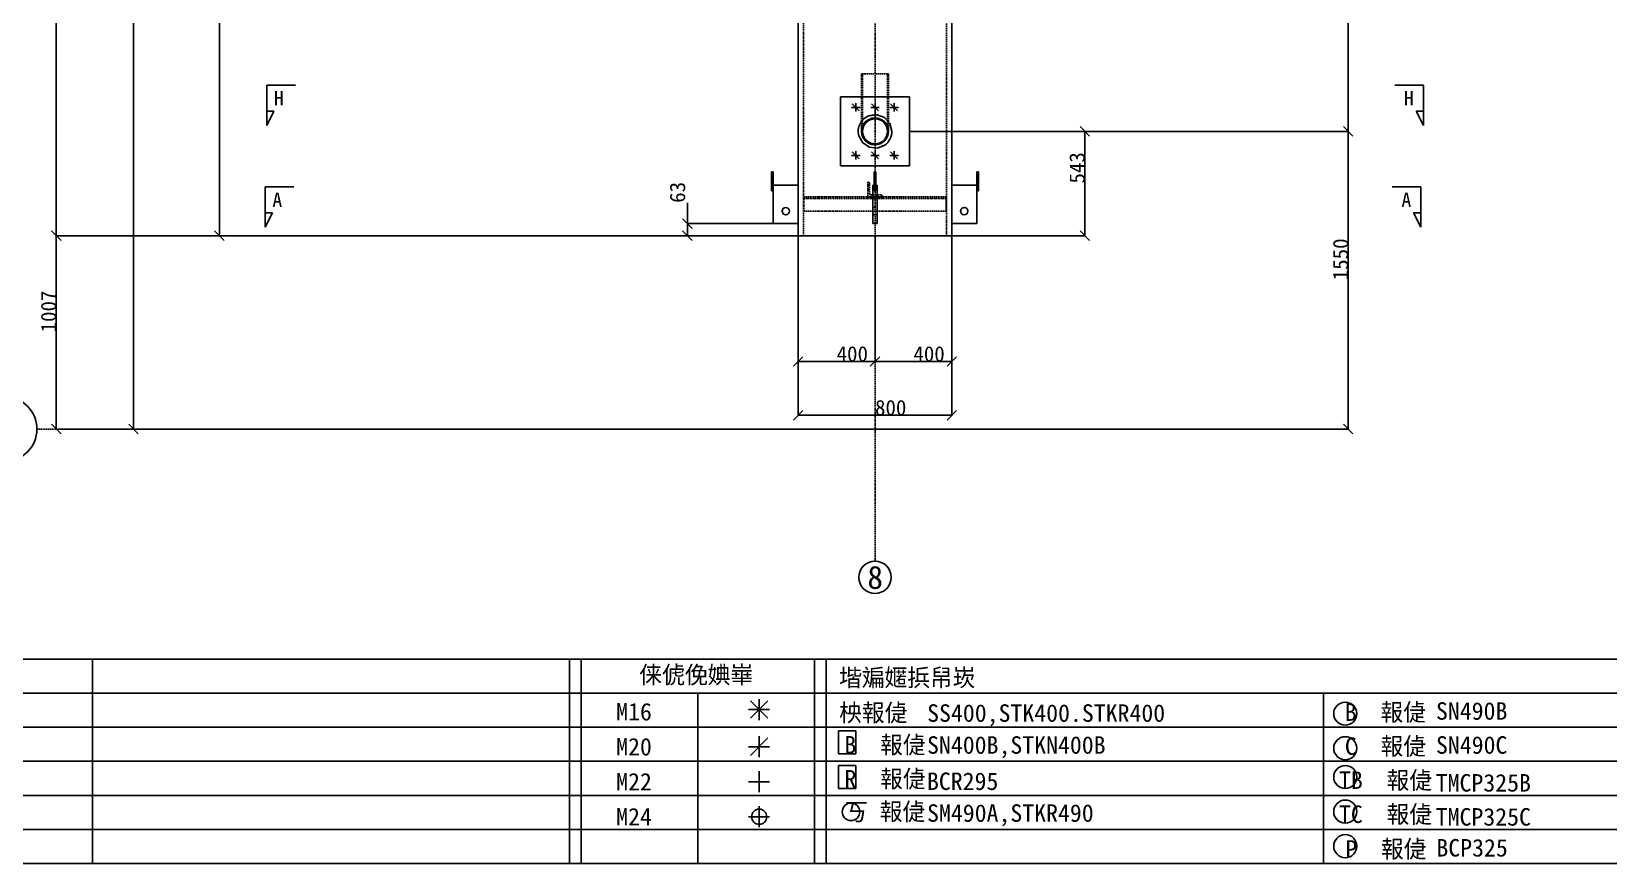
# Model space of a CAD drawing. Extents: x 72 to 24750, y 150 to 17460.
# Drawn here: x 4197 to 12411, y 450 to 4782 of the extents above; entities that cross this region are included whole.
import ezdxf

# ---------------------------------------------------------------- set-up
doc = ezdxf.new("R2010")
doc.units = 0
doc.header["$MEASUREMENT"] = 0
doc.linetypes.add('HIDDEN', pattern=[9.525, 6.35, -3.175])
for name, color, linetype in [('GREEN_SOLID', 3, 'CONTINUOUS'), ('SHUISE_SOLID', 4, 'CONTINUOUS'), ('WHITE_HIDDEN', 7, 'HIDDEN'), ('WHITE_SOLID', 7, 'CONTINUOUS'), ('YELLOW_SOLID', 2, 'CONTINUOUS')]:
    doc.layers.add(name, color=color, linetype=linetype)

msp = doc.modelspace()

# ---------------------------------------------------------------- linework, layer by layer
at = {"layer": 'GREEN_SOLID', "color": 3, "linetype": 'Continuous'}
for p, q in [((8468.353817, 4386.803535), (8512.353817, 4386.803535)), ((8512.353817, 4386.803535), (8468.353817, 4386.803535)), ((8507.953817, 4369.203534), (8471.653816, 4405.503535)), ((8490.353817, 4408.803535), (8490.353817, 4364.803535)), ((8490.353817, 4364.803535), (8490.353817, 4408.803535)), ((8568.353817, 4386.803535), (8612.353817, 4386.803535)), ((8612.353817, 4386.803535), (8568.353817, 4386.803535)), ((8607.953817, 4369.203534), (8571.653816, 4405.503535)), ((8590.353817, 4408.803535), (8590.353817, 4364.803535)), ((8590.353817, 4364.803535), (8590.353817, 4408.803535)), ((8668.353817, 4386.803535), (8712.353817, 4386.803535)), ((8712.353817, 4386.803535), (8668.353817, 4386.803535)), ((8707.953817, 4369.203534), (8671.653816, 4405.503535)), ((8690.353817, 4408.803535), (8690.353817, 4364.803535)), ((8690.353817, 4364.803535), (8690.353817, 4408.803535)), ((8468.353817, 4136.803535), (8512.353817, 4136.803535)), ((8512.353817, 4136.803535), (8468.353817, 4136.803535)), ((8507.953817, 4119.203534), (8471.653816, 4155.503535)), ((8490.353817, 4158.803535), (8490.353817, 4114.803535)), ((8490.353817, 4114.803535), (8490.353817, 4158.803535)), ((8568.353817, 4136.803535), (8612.353817, 4136.803535)), ((8612.353817, 4136.803535), (8568.353817, 4136.803535)), ((8607.953817, 4119.203534), (8571.653816, 4155.503535)), ((8590.353817, 4158.803535), (8590.353817, 4114.803535)), ((8590.353817, 4114.803535), (8590.353817, 4158.803535)), ((8668.353817, 4136.803535), (8712.353817, 4136.803535)), ((8712.353817, 4136.803535), (8668.353817, 4136.803535)), ((8707.953817, 4119.203534), (8671.653816, 4155.503535)), ((8690.353817, 4158.803535), (8690.353817, 4114.803535)), ((8690.353817, 4114.803535), (8690.353817, 4158.803535))]:
    msp.add_line(p, q, dxfattribs=at)
at = {"layer": 'SHUISE_SOLID', "color": 4, "linetype": 'Continuous'}
for p, q in [((8274.485786, 450.262163), (8274.485786, 1513.371558)), ((7666.994703, 450.262163), (7666.994703, 1331.124233)), ((7932.147672, 1251.453995), (8041.526442, 1251.453995)), ((7941.290413, 1297.015826), (8032.414075, 1205.892164)), ((7941.290413, 1205.892164), (8032.414075, 1297.015826)), ((7986.852244, 1196.719048), (7986.852244, 1306.128192)), ((7941.290413, 1012.191414), (8032.414075, 1103.315077)), ((7986.852244, 1003.079048), (7986.852244, 1112.397069)), ((7932.147672, 1057.753246), (8041.526442, 1057.753246)), ((7986.852244, 820.770974), (7986.852244, 930.180118)), ((7932.147672, 875.505921), (8041.526442, 875.505921)), ((7986.852244, 638.554024), (7986.852244, 747.932793)), ((7932.147672, 693.258596), (8041.526442, 693.258596))]:
    msp.add_line(p, q, dxfattribs=at)
for centre, radius in [((4056.719203, 2711.803535), 167.958984), ((8590.353817, 1939.790012), 84)]:
    msp.add_circle(centre, radius, dxfattribs=at)
at = {"layer": 'WHITE_HIDDEN', "color": 7, "linetype": 'HIDDEN'}
for p, q in [((8218.353817, 7540.803535), (8218.353817, 3718.803535)), ((8962.353817, 3718.803535), (8962.353817, 7540.803535)), ((8660.253818, 4561.801364), (8520.453815, 4561.801364)), ((8520.453815, 4561.801364), (8520.453815, 4261.89474)), ((8524.953815, 4561.801364), (8524.953815, 4261.89474)), ((8655.753818, 4561.801364), (8655.753818, 4261.89474)), ((8660.253818, 4561.801364), (8660.253818, 4261.89474)), ((8523.874965, 4283.495028), (8520.453815, 4261.89474)), ((8522.187689, 4277.721424), (8522.273489, 4273.383709)), ((8522.792851, 4247.12665), (8522.273489, 4273.383709)), ((8522.273489, 4273.383709), (8522.87047, 4243.202521)), ((8536.898459, 4306.075861), (8523.300117, 4279.865585)), ((8533.803527, 4302.98093), (8523.874965, 4283.495028)), ((8549.267626, 4318.445029), (8533.803527, 4302.98093)), ((8570.055301, 4328.789162), (8538.087654, 4308.367989)), ((8568.753528, 4328.373592), (8549.267626, 4318.445029)), ((8600.787043, 4348.668852), (8558.86939, 4343.435317)), ((8590.353817, 4331.794741), (8568.753528, 4328.373592)), ((8604.986797, 4329.477105), (8570.055301, 4328.789162)), ((8571.565065, 4328.818896), (8604.986797, 4329.477105)), ((8611.954105, 4328.373592), (8590.353817, 4331.794741)), ((8607.981504, 4329.536083), (8604.986797, 4329.477105)), ((8631.440007, 4318.445029), (8611.954105, 4328.373592)), ((8646.904106, 4302.98093), (8631.440007, 4318.445029)), ((8656.832668, 4283.495028), (8646.904106, 4302.98093)), ((8656.562122, 4239.097523), (8658.466991, 4273.17632)), ((8658.466991, 4273.17632), (8656.603932, 4239.845532)), ((8660.253818, 4261.89474), (8656.832668, 4283.495028)), ((8658.466991, 4273.17632), (8658.679152, 4276.97196)), ((8677.846353, 4262.408103), (8667.744676, 4302.611455)), ((8505.79624, 4239.297481), (8526.193879, 4202.305376)), ((8528.154719, 4241.685028), (8524.953815, 4261.89474)), ((8537.444104, 4223.453583), (8528.154719, 4241.685028)), ((8551.91266, 4208.985027), (8537.444104, 4223.453583)), ((8570.144105, 4199.695642), (8551.91266, 4208.985027)), ((8569.326195, 4195.03649), (8599.051915, 4193.372382)), ((8590.353817, 4196.494738), (8570.144105, 4199.695642)), ((8599.051915, 4193.372382), (8572.14543, 4194.878663)), ((8610.563528, 4199.695642), (8590.353817, 4196.494738)), ((8599.051915, 4193.372382), (8603.797875, 4193.106693)), ((8602.806733, 4175.193036), (8641.272436, 4190.644348)), ((8633.070757, 4206.975201), (8607.023725, 4194.634992)), ((8628.794973, 4208.985027), (8610.563528, 4199.695642)), ((8643.263529, 4223.453583), (8628.794973, 4208.985027)), ((8655.269735, 4237.227021), (8637.267446, 4211.17189)), ((8652.552914, 4241.685028), (8643.263529, 4223.453583)), ((8655.753818, 4261.89474), (8652.552914, 4241.685028)), ((8059.035797, 4051.803535), (8052.671836, 4051.803535)), ((8594.853817, 4051.803535), (8585.853817, 4051.803535)), ((8585.853817, 3951.803535), (8585.853817, 4051.803535)), ((8594.853817, 4051.803535), (8594.853817, 3951.803535)), ((9120.353817, 4051.803535), (9121.671836, 4051.803535)), ((8060.353817, 3981.803535), (8060.353817, 3951.803535)), ((8190.353817, 3981.803535), (8190.353817, 3781.803535)), ((8552.853817, 3996.803535), (8552.853817, 3921.803535)), ((8555.853817, 3996.803535), (8552.853817, 3996.803535)), ((8558.149917, 3996.346812), (8555.853817, 3996.803535)), ((8560.096457, 3995.046175), (8558.149917, 3996.346812)), ((8561.397094, 3993.099635), (8560.096457, 3995.046175)), ((8561.853817, 3990.803535), (8561.397094, 3993.099635)), ((8561.853817, 3990.803535), (8561.853817, 3939.303535)), ((8579.353817, 3981.803535), (8601.353817, 3981.803535)), ((8579.353817, 3981.803535), (8579.353817, 3781.803535)), ((8594.853817, 3981.803535), (8585.853817, 3981.803535)), ((8594.853817, 3951.803535), (8585.853817, 3951.803535)), ((8601.353817, 3981.803535), (8601.353817, 3781.803535)), ((8990.353817, 3981.803535), (8990.353817, 3781.803535)), ((9120.353817, 3981.803535), (9120.353817, 3951.803535)), ((9120.353817, 3951.803535), (9128.035797, 3951.803535)), ((8125.353817, 3865.803535), (8118.082831, 3864.357246)), ((8132.624802, 3864.357246), (8125.353817, 3865.803535)), ((8220.353817, 3921.803535), (8220.353817, 3846.803535)), ((8960.353817, 3921.803535), (8220.353817, 3921.803535)), ((8220.353817, 3912.803535), (8960.353817, 3912.803535)), ((8552.853817, 3921.803535), (8627.853817, 3921.803535)), ((8562.500841, 3936.050725), (8561.853817, 3939.303535)), ((8561.853817, 3939.303535), (8562.500841, 3936.050725)), ((8570.353817, 3930.803535), (8567.101007, 3931.450559)), ((8567.101007, 3931.450559), (8570.353817, 3930.803535)), ((8621.853817, 3930.803535), (8570.353817, 3930.803535)), ((8579.353817, 3865.803535), (8601.353817, 3865.803535)), ((8579.353817, 3865.803535), (8601.353817, 3865.803535)), ((8624.149917, 3930.346812), (8621.853817, 3930.803535)), ((8626.096457, 3929.046175), (8624.149917, 3930.346812)), ((8627.397094, 3927.099635), (8626.096457, 3929.046175)), ((8627.853817, 3924.803535), (8627.397094, 3927.099635)), ((8627.853817, 3921.803535), (8627.853817, 3924.803535)), ((8960.353817, 3921.803535), (8960.353817, 3846.803535)), ((8960.353817, 3852.803535), (8960.353817, 3904.303535)), ((9055.353817, 3865.803535), (9048.082831, 3864.357246)), ((9062.624802, 3864.357246), (9055.353817, 3865.803535)), ((8107.800105, 3854.07452), (8106.353817, 3846.803535)), ((8106.353817, 3846.803535), (8107.800105, 3839.532549)), ((8118.082831, 3829.249823), (8125.353817, 3827.803535)), ((8125.353817, 3827.803535), (8132.624802, 3829.249823)), ((8144.353817, 3846.803535), (8142.907528, 3854.07452)), ((8142.907528, 3839.532549), (8144.353817, 3846.803535)), ((8960.353817, 3846.803535), (8220.353817, 3846.803535)), ((8579.353817, 3846.803535), (8601.353817, 3846.803535)), ((8579.353817, 3846.803535), (8601.353817, 3846.803535)), ((8579.353817, 3827.803535), (8601.353817, 3827.803535)), ((8601.353817, 3827.803535), (8579.353817, 3827.803535)), ((8579.353817, 3781.803535), (8601.353817, 3781.803535)), ((9037.800105, 3854.07452), (9036.353817, 3846.803535)), ((9036.353817, 3846.803535), (9037.800105, 3839.532549)), ((9048.082831, 3829.249823), (9055.353817, 3827.803535)), ((9055.353817, 3827.803535), (9062.624802, 3829.249823)), ((9074.353817, 3846.803535), (9072.907528, 3854.07452)), ((9072.907528, 3839.532549), (9074.353817, 3846.803535)), ((8990.353817, 3718.803535), (8982.894011, 3718.803535))]:
    msp.add_line(p, q, dxfattribs=at)
for centre, radius, start, end in [((8590.347363, 4261.799674), 87.494234, 111.086193, 194.903087), ((8590.345141, 4261.795175), 69.999085, 46.708067, 74.258944), ((8590.345141, 4261.795175), 69.999085, 14.459965, 41.555482), ((8590.353812, 4261.803538), 69.999995, 196.622825, 220.881069), ((8590.353812, 4261.803538), 69.999995, 227.525735, 251.932511), ((8590.3555, 4261.795527), 87.492997, 305.588124, 0.401156), ((8125.353817, 3846.803535), 19, 112.5, 157.5), ((8125.353817, 3846.803535), 19, 22.5, 67.5), ((8570.353817, 3939.303535), 8.5, 202.5, 247.5), ((8570.353817, 3939.303535), 8.5, 202.5, 247.5), ((9055.353817, 3846.803535), 19, 112.5, 157.5), ((9055.353817, 3846.803535), 19, 22.5, 67.5), ((8125.353817, 3846.803535), 19, 202.5, 247.5), ((8125.353817, 3846.803535), 19, 292.5, 337.5), ((9055.353817, 3846.803535), 19, 202.5, 247.5), ((9055.353817, 3846.803535), 19, 292.5, 337.5)]:
    msp.add_arc(centre, radius, start, end, dxfattribs=at)
at = {"layer": 'WHITE_SOLID', "color": 4, "linetype": 'HIDDEN'}
for p, q in [((8590.353817, 2023.790012), (8590.353817, 16512.463535)), ((4224.678187, 2711.803535), (10225.739447, 2711.803535))]:
    msp.add_line(p, q, dxfattribs=at)
at = {"layer": 'WHITE_SOLID', "color": 7, "linetype": 'Continuous'}
for p, q in [((4325.247035, 15911.803495), (4325.247035, 3718.803496)), ((4727.251541, 8811.8035), (4727.251541, 2711.803496)), ((5175.082051, 7547.803504), (5175.082051, 3718.803503)), ((11055.342791, 6311.803557), (11055.342791, 4261.803558)), ((9658.202426, 4286.552281), (9707.699901, 4237.054807)), ((11080.091529, 4237.054821), (11030.594054, 4286.552295)), ((11030.594054, 4286.552295), (11080.091529, 4237.054821)), ((8770.853817, 4261.803535), (11058.342791, 4261.803558)), ((8770.853817, 4261.803535), (11058.342791, 4261.803558)), ((8770.853817, 4261.803535), (9685.951163, 4261.803544)), ((9682.951163, 4261.803544), (9682.951163, 3718.803545)), ((11055.342791, 4261.803558), (11055.342791, 2711.80356)), ((7612.791258, 3889.980681), (7612.791258, 3781.803513)), ((7588.04252, 3806.552249), (7637.539996, 3757.054776)), ((8144.618091, 3781.803535), (7609.791258, 3781.803513)), ((7612.791258, 3718.803506), (7612.791258, 3781.803513)), ((4349.995772, 3694.054758), (4300.498297, 3743.552233)), ((4300.498297, 3743.552233), (4349.995772, 3694.054758)), ((8217.853817, 3718.803535), (4322.247035, 3718.803496)), ((8217.853817, 3718.803535), (4322.247035, 3718.803496)), ((4325.247035, 3718.803496), (4325.247035, 2711.803492)), ((5199.830789, 3694.054766), (5150.333314, 3743.55224)), ((8336.723022, 3718.803535), (5172.082051, 3718.803503)), ((7637.539996, 3694.05477), (7588.04252, 3743.552243)), ((8293.894928, 3718.803535), (7609.791258, 3718.803506)), ((8190.353817, 3768.375441), (8190.353817, 3060.355026)), ((8190.353817, 3718.303546), (8190.353817, 2780.578314)), ((8590.353817, 3718.303546), (8590.353817, 3060.355025)), ((8590.353817, 3718.303546), (8590.353817, 3060.355025)), ((8745.541982, 3718.803535), (9685.951163, 3718.803545)), ((8990.353817, 3768.375441), (8990.353817, 3060.355023)), ((8990.353817, 3718.303546), (8990.353817, 2780.578311)), ((9707.699901, 3694.054807), (9658.202426, 3743.552282)), ((8165.60508, 3038.606289), (8215.102554, 3088.103763)), ((8190.353817, 3063.355026), (8590.353817, 3063.355025)), ((8615.102554, 3088.103762), (8565.60508, 3038.606287)), ((8565.60508, 3038.606287), (8615.102554, 3088.103762)), ((8590.353817, 3063.355025), (8990.353817, 3063.355023)), ((9015.102554, 3088.10376), (8965.60508, 3038.606286)), ((8165.60508, 2758.829577), (8215.102554, 2808.327051)), ((9015.102554, 2808.327048), (8965.60508, 2758.829574)), ((4349.995772, 2687.054755), (4300.498297, 2736.552229)), ((8589.853817, 2711.803535), (4322.247035, 2711.803492)), ((4752.000279, 2687.054759), (4702.502804, 2736.552233)), ((8589.853817, 2711.803535), (4724.251541, 2711.803496)), ((8190.353817, 2783.578314), (8990.353817, 2783.578311)), ((8590.853817, 2711.803535), (11058.342791, 2711.80356)), ((11080.091529, 2687.054823), (11030.594054, 2736.552297)), ((450, 1513.371558), (24749.64447, 1513.371558)), ((4514.115891, 450.262163), (4514.115891, 1513.371558)), ((6998.754512, 450.262163), (6998.754512, 1513.371558)), ((7059.50362, 450.262163), (7059.50362, 1513.371558)), ((8335.234894, 450.262163), (8335.234894, 1513.371558)), ((450, 1336.196541), (13517.134499, 1336.196541)), ((10926.184697, 450.262163), (10926.184697, 1336.196541)), ((450, 1158.991878), (13517.134499, 1158.991878)), ((8400, 1140), (8490, 1140)), ((8400, 1020), (8400, 1140)), ((8490, 1140), (8490, 1020)), ((8490, 1020), (8400, 1020)), ((450, 981.846536), (13517.134499, 981.846536)), ((8400, 960), (8490, 960)), ((8400, 840), (8400, 960)), ((8490, 960), (8490, 840)), ((8490, 840), (8400, 840)), ((450, 804.671519), (13517.134499, 804.671519)), ((450, 627.496502), (13517.134499, 627.496502)), ((450, 450.262163), (24749.64447, 450.262163)), ((450.001154, 450), (24749.64447, 450))]:
    msp.add_line(p, q, dxfattribs=at)
at = {"layer": 'WHITE_SOLID', "color": 6, "linetype": 'Continuous'}
for p, q in [((5421.627828, 4501.803535), (5421.627828, 4291.803535)), ((5421.627828, 4501.803535), (5571.627828, 4501.803535)), ((11447.400245, 4501.803535), (11297.400245, 4501.803535)), ((11447.400245, 4501.803535), (11447.400245, 4291.803535)), ((5421.627828, 4291.803535), (5421.628103, 4366.803535)), ((5459.128103, 4366.803397), (5421.627828, 4291.803535)), ((5421.628103, 4366.803535), (5459.128103, 4366.803397)), ((11447.40052, 4366.803535), (11409.90052, 4366.803672)), ((11447.400245, 4291.803535), (11409.90052, 4366.803672)), ((11447.400245, 4291.803535), (11447.40052, 4366.803535)), ((5413.575663, 3973.587158), (5413.575663, 3763.587158)), ((5413.575663, 3973.587158), (5563.575663, 3973.587158)), ((11433.426143, 3973.587158), (11283.426143, 3973.587158)), ((11433.426143, 3973.587158), (11433.426143, 3763.587158)), ((5413.575663, 3763.587158), (5413.575938, 3838.587158)), ((5451.075938, 3838.58702), (5413.575663, 3763.587158)), ((5413.575938, 3838.587158), (5451.075938, 3838.58702)), ((11433.426418, 3838.587158), (11395.926418, 3838.587296)), ((11433.426143, 3763.587158), (11395.926418, 3838.587296)), ((11433.426143, 3763.587158), (11433.426418, 3838.587158))]:
    msp.add_line(p, q, dxfattribs=at)
at = {"layer": 'WHITE_SOLID', "color": 5, "linetype": 'Continuous'}
for p, q in [((450.001154, 450.249679), (24749.64447, 450.249679)), ((24749.64447, 450), (450.001154, 450))]:
    msp.add_line(p, q, dxfattribs=at)
at = {"layer": 'WHITE_SOLID', "color": 7, "linetype": 'Continuous'}
for centre, radius in [((11040, 1230), 60), ((11040, 1050), 60), ((11040, 900), 60), ((8465.047559, 718.804242), 45.561831), ((11040, 720), 60), ((7986.852244, 693.258596), 39.456546), ((11040, 540), 60)]:
    msp.add_circle(centre, radius, dxfattribs=at)
at = {"layer": 'YELLOW_SOLID', "color": 2, "linetype": 'Continuous'}
for p, q in [((8190.353817, 3718.803535), (8190.353817, 7521.211728)), ((8990.353817, 3718.803535), (8990.353817, 7521.211728)), ((8410.353817, 4441.803535), (8770.353817, 4441.803535)), ((8410.353817, 4441.803535), (8410.353817, 4081.803535)), ((8770.353817, 4441.803535), (8770.353817, 4081.803535)), ((8523.300117, 4279.865585), (8522.187689, 4277.721424)), ((8522.273489, 4273.383709), (8522.187689, 4277.721424)), ((8538.087654, 4308.367989), (8536.898459, 4306.075861)), ((8538.087654, 4308.367989), (8541.14124, 4310.318643)), ((8558.86939, 4343.435317), (8600.787043, 4348.668852)), ((8569.619457, 4328.510741), (8570.055301, 4328.789162)), ((8570.055301, 4328.789162), (8571.565065, 4328.818896)), ((8600.787043, 4348.668852), (8640.271148, 4333.652695)), ((8604.986797, 4329.477105), (8607.981504, 4329.536083)), ((8640.271148, 4333.652695), (8667.744676, 4302.611455)), ((8658.679152, 4276.97196), (8658.466991, 4273.17632)), ((8667.744676, 4302.611455), (8677.846353, 4262.408103)), ((8526.193879, 4202.305376), (8505.79624, 4239.297481)), ((8522.87047, 4243.202521), (8522.792851, 4247.12665)), ((8526.193879, 4202.305376), (8561.546053, 4179.181724)), ((8572.14543, 4194.878663), (8569.326195, 4195.03649)), ((8603.797875, 4193.106693), (8599.051915, 4193.372382)), ((8641.272436, 4190.644348), (8602.806733, 4175.193036)), ((8607.023725, 4194.634992), (8603.797875, 4193.106693)), ((8634.999023, 4207.888749), (8633.070757, 4206.975201)), ((8637.267446, 4211.17189), (8634.999023, 4207.888749)), ((8656.562122, 4239.097523), (8655.269735, 4237.227021)), ((8656.603932, 4239.845532), (8656.562122, 4239.097523)), ((8561.546053, 4179.181724), (8602.806733, 4175.193036)), ((8051.353817, 4051.803535), (8060.353817, 4051.803535)), ((8051.353817, 4051.803535), (8051.353817, 3951.803535)), ((8060.353817, 4051.803535), (8060.353817, 3981.803535)), ((8410.353817, 4081.803535), (8770.353817, 4081.803535)), ((8594.853817, 4051.803535), (8585.853817, 4051.803535)), ((8585.853817, 4051.803535), (8585.853817, 3951.803535)), ((8594.853817, 3951.803535), (8594.853817, 4051.803535)), ((9129.353817, 4051.803535), (9120.353817, 4051.803535)), ((9120.353817, 4051.803535), (9120.353817, 3981.803535)), ((9129.353817, 4051.803535), (9129.353817, 3951.803535)), ((8051.353817, 3951.803535), (8060.353817, 3951.803535)), ((8060.353817, 3981.803535), (8190.353817, 3981.803535)), ((8060.353817, 3781.803535), (8060.353817, 3981.803535)), ((8579.353817, 3981.803535), (8585.853817, 3981.803535)), ((8579.353817, 3981.803535), (8579.353817, 3781.803535)), ((8585.853817, 3951.803535), (8594.853817, 3951.803535)), ((8601.353817, 3981.803535), (8594.853817, 3981.803535)), ((8601.353817, 3981.803535), (8601.353817, 3781.803535)), ((9120.353817, 3981.803535), (8990.353817, 3981.803535)), ((9120.353817, 3781.803535), (9120.353817, 3981.803535)), ((9129.353817, 3951.803535), (9120.353817, 3951.803535)), ((8118.082831, 3864.357246), (8125.353817, 3865.803535)), ((8125.353817, 3865.803535), (8132.624802, 3864.357246)), ((9048.082831, 3864.357246), (9055.353817, 3865.803535)), ((9055.353817, 3865.803535), (9062.624802, 3864.357246)), ((8190.353817, 3781.803535), (8060.353817, 3781.803535)), ((8106.353817, 3846.803535), (8107.800105, 3854.07452)), ((8107.800105, 3839.532549), (8106.353817, 3846.803535)), ((8125.353817, 3827.803535), (8118.082831, 3829.249823)), ((8132.624802, 3829.249823), (8125.353817, 3827.803535)), ((8142.907528, 3854.07452), (8144.353817, 3846.803535)), ((8144.353817, 3846.803535), (8142.907528, 3839.532549)), ((8579.353817, 3781.803535), (8601.353817, 3781.803535)), ((8990.353817, 3781.803535), (9120.353817, 3781.803535)), ((9036.353817, 3846.803535), (9037.800105, 3854.07452)), ((9037.800105, 3839.532549), (9036.353817, 3846.803535)), ((9055.353817, 3827.803535), (9048.082831, 3829.249823)), ((9062.624802, 3829.249823), (9055.353817, 3827.803535)), ((9072.907528, 3854.07452), (9074.353817, 3846.803535)), ((9074.353817, 3846.803535), (9072.907528, 3839.532549)), ((8982.894011, 3718.803535), (8190.353817, 3718.803535)), ((8982.894011, 3718.803535), (8990.353817, 3718.803535))]:
    msp.add_line(p, q, dxfattribs=at)
for centre, radius, start, end in [((8590.347363, 4261.799674), 87.494234, 111.086193, 194.903087), ((8590.353817, 4261.89474), 69.900002, 0, 180), ((8590.353817, 4261.89474), 65.400002, 0, 180), ((8590.345141, 4261.795175), 69.999085, 74.258944, 75.406987), ((8590.345141, 4261.795175), 69.999085, 41.555482, 46.708067), ((8590.345141, 4261.795175), 69.999085, 12.521975, 14.459965), ((8590.353817, 4261.89474), 69.900002, 180, 0), ((8590.353812, 4261.803538), 69.999995, 195.410265, 196.622825), ((8590.353817, 4261.89474), 65.400002, 180, 0), ((8590.353812, 4261.803538), 69.999995, 220.881069, 227.525735), ((8590.353812, 4261.803538), 69.999995, 251.932511, 252.518698), ((8590.3555, 4261.795527), 87.492997, 305.588124, 0.401156), ((8125.353817, 3846.803535), 19, 112.5, 157.5), ((8125.353817, 3846.803535), 19, 22.5, 67.5), ((9055.353817, 3846.803535), 19, 112.5, 157.5), ((9055.353817, 3846.803535), 19, 22.5, 67.5), ((8125.353817, 3846.803535), 19, 202.5, 247.5), ((8125.353817, 3846.803535), 19, 292.5, 337.5), ((9055.353817, 3846.803535), 19, 202.5, 247.5), ((9055.353817, 3846.803535), 19, 292.5, 337.5)]:
    msp.add_arc(centre, radius, start, end, dxfattribs=at)

# ---------------------------------------------------------------- texts
at = {"layer": 'SHUISE_SOLID', "color": 4, "linetype": 'Continuous'}
msp.add_text('8', height=120, dxfattribs=at).set_placement((8550.363582, 1879.790012))
at = {"layer": 'WHITE_SOLID', "color": 6, "linetype": 'Continuous'}
for s, p in [('H', (5459.127828, 4396.803535)), ('H', (11345.849952, 4396.803535)), ('A', (5451.075663, 3868.587158)), ('A', (11332.681514, 3868.587158))]:
    msp.add_text(s, height=75, dxfattribs=at).set_placement(p)
at = {"layer": 'WHITE_SOLID', "color": 7, "linetype": 'Continuous'}
for s, p in [('543', (9682.951163, 3990.303528)), ('63', (7601.347357, 3889.980681)), ('1550', (11055.342791, 3486.803518)), ('1007', (4325.247035, 3215.303564))]:
    msp.add_text(s, height=80, rotation=90.000008, dxfattribs=at).set_placement(p)
for s, height, p in [('400', 80, (8390.353817, 3063.355025)), ('400', 80, (8790.353817, 3063.355024)), ('800', 80, (8590.353817, 2783.578312)), ('俫俿俛婰崋', 91.123657, (7363.449602, 1386.862311)), ('堦斒嫟捠帠崁', 91.123657, (8403.135961, 1371.879025)), ('M16', 91.123657, (7242.01306, 1194.438739)), ('柍報偼', 91.123657, (8403.687966, 1189.493652)), ('SS400,STK400.STKR400', 91.123657, (8861.996569, 1187.430864)), ('B  報偼', 91.123657, (11037.262018, 1192.356987)), ('SN490B', 91.123657, (11512.536224, 1198.367586)), ('M20', 91.123657, (7242.01306, 1012.191414)), ('B  報偼', 91.123657, (8430.870737, 1022.300108)), ('SN400B,STKN400B', 91.123657, (8861.586422, 1021.162924)), ('C  報偼', 91.123657, (11037.817086, 1015.152324)), ('SN490C', 91.123657, (11512.536224, 1021.162924)), ('M22', 91.123657, (7242.01306, 829.94409)), ('R  報偼', 91.123657, (8430.870737, 845.154767)), ('BCR295', 91.123657, (8861.031354, 832.453666)), ('TB  報偼', 91.123657, (11007.262018, 838.006983)), ('TMCP325B', 91.123657, (11511.215248, 824.234038)), ('丂 報偼', 91.123657, (8434.452768, 674.862502)), ('SM490A,STKR490', 91.123657, (8861.586422, 666.842565)), ('TC  報偼', 91.123657, (11007.262018, 660.831965)), ('TMCP325C', 91.123657, (11511.215248, 647.059021)), ('M24', 91.123657, (7242.01306, 647.696765)), ('P  報偼', 91.123657, (11040, 480)), ('BCP325', 91.123657, (11514.719139, 486.010599))]:
    msp.add_text(s, height=height, dxfattribs=at).set_placement(p)

doc.saveas('drawing.dxf')
